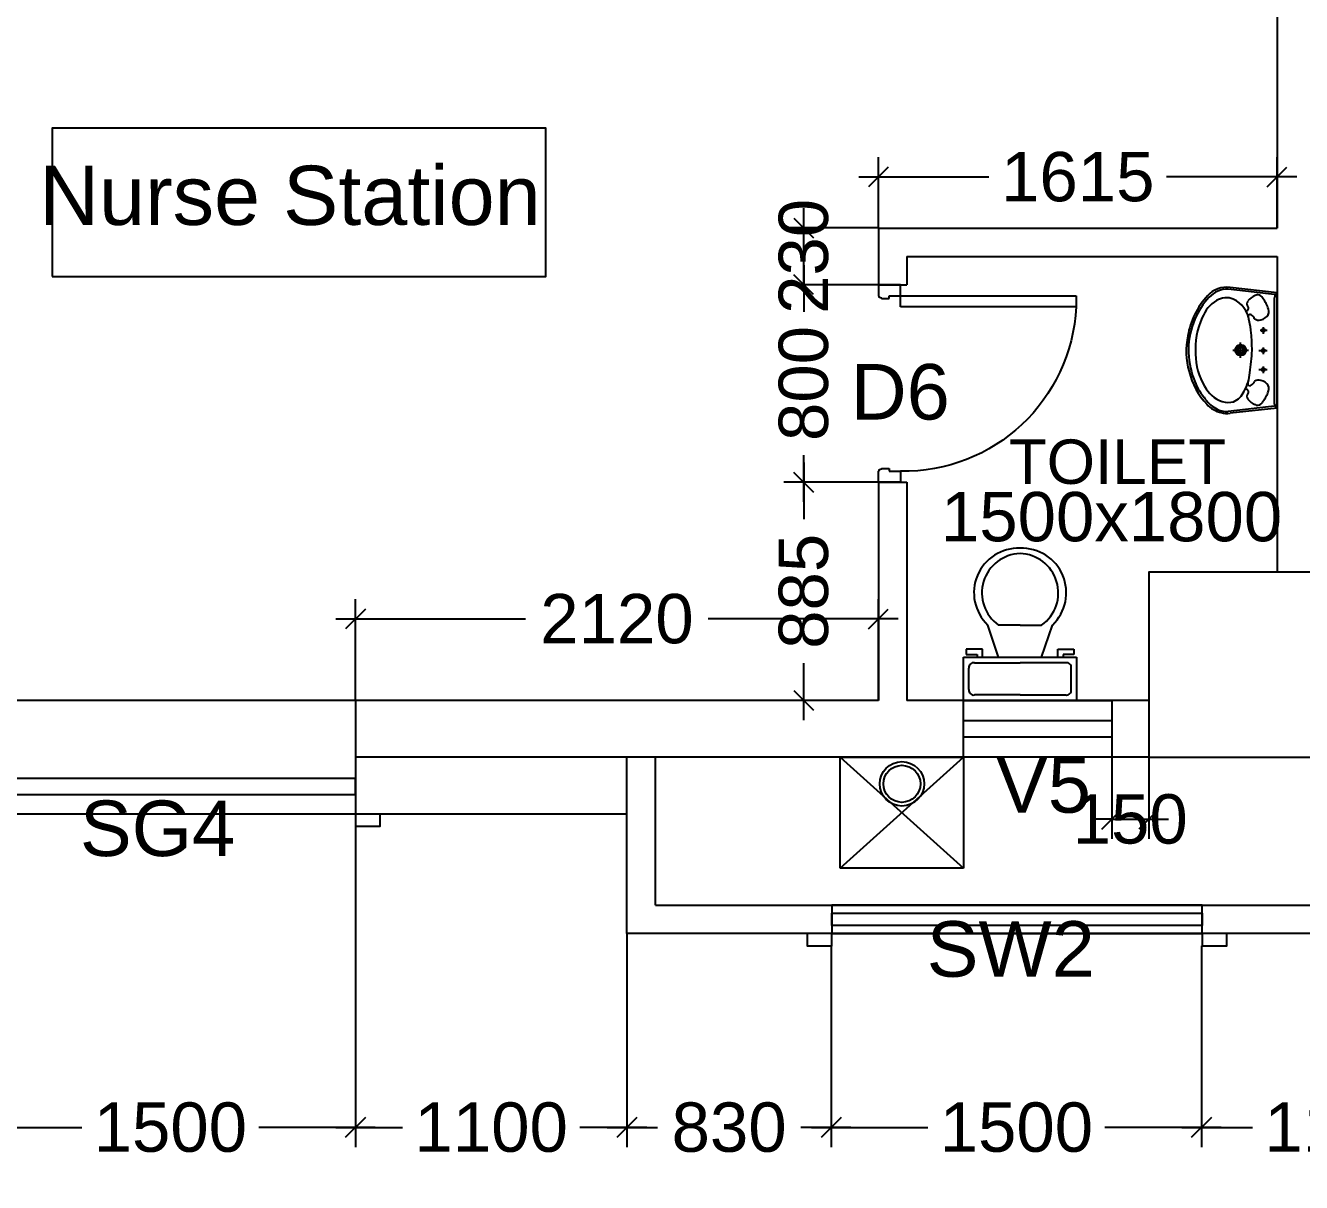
# Model space of a CAD drawing. Extents: x 7897917 to 8423973, y -6487334 to -6173396.
# Drawn here: x 7948440 to 7953609, y -6456597 to -6451909 of the extents above; entities that cross this region are included whole.
import ezdxf
from ezdxf.enums import TextEntityAlignment as Align

# ---------------------------------------------------------------- set-up
doc = ezdxf.new("R2010")
doc.units = 0
doc.header["$LTSCALE"] = 600
doc.header["$MEASUREMENT"] = 0
doc.header["$PDMODE"] = 35
doc.linetypes.add('HIDDEN', pattern=[0.375, 0.25, -0.125])
doc.layers.get('0').update_dxf_attribs({"linetype": 'CONTINUOUS'})
doc.layers.get('Defpoints').update_dxf_attribs({"linetype": 'CONTINUOUS'})
for name, color, linetype in [('chajja', 7, 'CONTINUOUS'), ('DIM-TEXT', 8, 'CONTINUOUS'), ('DOOR', 32, 'CONTINUOUS'), ('Duct', 8, 'CONTINUOUS'), ('Ele Proje.', 7, 'CONTINUOUS'), ('Ele. Proj', 7, 'CONTINUOUS'), ('FURN', 32, 'CONTINUOUS'), ('joinery', 7, 'CONTINUOUS'), ('LA-column', 3, 'CONTINUOUS'), ('PIPE', 140, 'CONTINUOUS'), ('Room Dim', 1, 'CONTINUOUS'), ('TEXT', 6, 'CONTINUOUS'), ('Toi-Euip', 8, 'CONTINUOUS'), ('toi-fix', 46, 'CONTINUOUS'), ('Walls', 7, 'CONTINUOUS'), ('WIN', 151, 'CONTINUOUS'), ('Working Dim', 5, 'CONTINUOUS')]:
    doc.layers.add(name, color=color, linetype=linetype)
doc.styles.add('ari', font='arial.ttf')
doc.styles.add('ARIAL', font='arial.ttf')
doc.styles.add('RT', font='romant.shx')
doc.styles.get("Standard").update_dxf_attribs({"font": 'romans.shx'})
doc.dimstyles.new('int. dim', dxfattribs={"dimtxt": 450, "dimasz": 80, "dimexe": 80, "dimexo": 0, "dimgap": 70, "dimtad": 0, "dimdec": 0, "dimzin": 12, "dimdsep": 46, "dimtxsty": 'ari', "dimblk": 'OBLIQUE', "dimcen": 2, "dimdle": 80, "dimclrd": 256, "dimclre": 256, "dimclrt": 6, "dimadec": 0, "dimazin": 0, "dimtfac": 1, "dimtdec": 0, "dimtix": 1, "dimtmove": 2, "dimatfit": 3, "dimfxl": 1, "dimtolj": 1, "dimtzin": 0, "dimlwd": -1, "dimlwe": -1, "dimarcsym": 0})
doc.dimstyles.new('STANDARD$0', dxfattribs={"dimscale": 0, "dimtxt": 150, "dimasz": 125, "dimexe": 0.75, "dimexo": 1, "dimgap": 25, "dimtad": 1, "dimdec": 0, "dimdsep": 46, "dimtxsty": 'Standard', "dimblk1": 'DOT', "dimblk2": 'DOT', "dimsah": 1, "dimcen": 2.5, "dimclrd": 1, "dimclre": 1, "dimclrt": 3, "dimadec": 0, "dimazin": 0, "dimtfac": 1, "dimtdec": 0, "dimtmove": 0, "dimatfit": 3, "dimldrblk": 'DOT', "dimfxl": 1, "dimtolj": 1, "dimtzin": 0, "dimarcsym": 0})
doc.dimstyles.new('TEXT', dxfattribs={"dimscale": 0, "dimtxt": 600, "dimasz": 300, "dimexe": 300, "dimexo": 30, "dimgap": 50, "dimtad": 0, "dimdec": 0, "dimzin": 0, "dimdsep": 46, "dimtxsty": 'RT', "dimblk": 'OBLIQUE', "dimcen": 0.09, "dimdle": 300, "dimclrd": 256, "dimclre": 256, "dimclrt": 170, "dimadec": 0, "dimazin": 0, "dimtfac": 1, "dimtdec": 0, "dimtofl": 0, "dimtmove": 2, "dimatfit": 3, "dimfxl": 1, "dimfrac": 2, "dimtolj": 1, "dimtzin": 0, "dimlwd": -1, "dimlwe": -1, "dimarcsym": 0})

# ---------------------------------------------------------------- blocks, each defined once
blk = doc.blocks.new('1000')
at = {"layer": 'DOOR'}
for p, q in [((0, -100), (0, 0)), ((0, 0), (49.7, 0)), ((49.7, 0), (49.7, -2.2)), ((63.2, -49.5), (49.7, -49.5)), ((49.7, -49.5), (49.7, -100)), ((63.2, -13.5), (61, -13.5)), ((63.2, -13.5), (63.2, -49.5)), ((836.8, -13.5), (836.8, -49.5)), ((836.8, -13.5), (839, -13.5)), ((836.8, -49.5), (850.3, -49.5)), ((850.3, 0), (850.3, -2.2)), ((900, 0), (850.3, 0)), ((850.3, -49.5), (850.3, -100)), ((900, -100), (900, 0)), ((49.7, -100), (0, -100)), ((49.7, -100), (49.7, -900.6)), ((100.2, -100), (49.7, -100)), ((100.2, -900.6), (100.2, -100)), ((850.3, -100), (900, -100)), ((49.7, -900.6), (100.2, -900.6))]:
    blk.add_line(p, q, dxfattribs=at)
for centre, major_axis, start_param, end_param in [((49.7, -13.5), (-7.95, 7.95), 3.926991, 5.497787), ((850.3, -13.5), (7.95, 7.95), 0.785398, 2.356194)]:
    blk.add_ellipse(centre, major_axis=major_axis, ratio=1, start_param=start_param, end_param=end_param, dxfattribs=at)
at = {"layer": 'DOOR', "color": 145}
blk.add_ellipse((64.3, -115.3), major_axis=(-519.7, 589.8), ratio=1, start_param=2.464943, end_param=4.009476, dxfattribs=at)
blk = doc.blocks.new('_Oblique')
at = {"color": 0, "linetype": 'ByBlock', "lineweight": -2}
blk.add_line((-0.5, -0.5), (0.5, 0.5), dxfattribs=at)
blk = doc.blocks.new('*D990')
at = {"layer": 'Defpoints', "color": 0, "transparency": 16777216}
for p in [(7951592.2, -6453759.9), (7951895, -6453759.9), (7951895, -6454643.9)]:
    blk.add_point(p, dxfattribs=at)
at = {"layer": 'Working Dim', "transparency": 16777216}
for p, q in [((7951592.2, -6453679.9), (7951592.2, -6453910.1)), ((7951895, -6453759.9), (7951512.2, -6453759.9)), ((7951592.2, -6454723.9), (7951592.2, -6454493.7)), ((7951895, -6454643.9), (7951512.2, -6454643.9))]:
    blk.add_line(p, q, dxfattribs=at)
at = {"layer": 'Working Dim', "transparency": 16777216, "xscale": 80, "yscale": 80, "zscale": 80}
for p, rotation in [((7951592.2, -6453759.9), 90), ((7951592.2, -6454643.9), 270)]:
    blk.add_blockref('_Oblique', p, dxfattribs=dict(at, rotation=rotation))
at = {"layer": 'Working Dim', "color": 6, "transparency": 16777216, "insert": (7951592.2, -6454201.9), "char_height": 200, "attachment_point": 5, "rotation": 90, "style": 'ari'}
blk.add_mtext('\\A1;885', dxfattribs=at)
blk = doc.blocks.new('*D991')
at = {"layer": 'Defpoints', "color": 0, "transparency": 16777216}
for p in [(7951592.2, -6452959.9), (7951895, -6452959.9), (7951895, -6453759.9)]:
    blk.add_point(p, dxfattribs=at)
at = {"layer": 'Working Dim', "transparency": 16777216}
for p, q in [((7951592.2, -6452879.9), (7951592.2, -6453069.2)), ((7951895, -6452959.9), (7951512.2, -6452959.9)), ((7951592.2, -6453839.9), (7951592.2, -6453650.7)), ((7951895, -6453759.9), (7951512.2, -6453759.9))]:
    blk.add_line(p, q, dxfattribs=at)
at = {"layer": 'Working Dim', "transparency": 16777216, "xscale": 80, "yscale": 80, "zscale": 80}
for p, rotation in [((7951592.2, -6452959.9), 90), ((7951592.2, -6453759.9), 270)]:
    blk.add_blockref('_Oblique', p, dxfattribs=dict(at, rotation=rotation))
at = {"layer": 'Working Dim', "color": 6, "transparency": 16777216, "insert": (7951592.2, -6453359.9), "char_height": 200, "attachment_point": 5, "rotation": 90, "style": 'ari'}
blk.add_mtext('\\A1;800', dxfattribs=at)
blk = doc.blocks.new('*D992')
at = {"layer": 'Defpoints', "color": 0, "transparency": 16777216}
for p in [(7951592.2, -6452729.9), (7951895, -6452729.9), (7951895, -6452959.9)]:
    blk.add_point(p, dxfattribs=at)
at = {"layer": 'Working Dim', "transparency": 16777216}
for p, q in [((7951592.2, -6452729.9), (7951592.2, -6452649.9)), ((7951895, -6452729.9), (7951512.2, -6452729.9)), ((7951592.2, -6452959.9), (7951592.2, -6452729.9)), ((7951895, -6452959.9), (7951512.2, -6452959.9)), ((7951592.2, -6452959.9), (7951592.2, -6453039.9))]:
    blk.add_line(p, q, dxfattribs=at)
at = {"layer": 'Working Dim', "transparency": 16777216, "xscale": 80, "yscale": 80, "zscale": 80}
for p, rotation in [((7951592.2, -6452729.9), 270), ((7951592.2, -6452959.9), 90)]:
    blk.add_blockref('_Oblique', p, dxfattribs=dict(at, rotation=rotation))
at = {"layer": 'Working Dim', "color": 6, "transparency": 16777216, "insert": (7951592.2, -6452844.9), "char_height": 200, "attachment_point": 5, "rotation": 90, "style": 'ari'}
blk.add_mtext('\\A1;230', dxfattribs=at)
blk = doc.blocks.new('*D993')
at = {"layer": 'Defpoints', "color": 0, "transparency": 16777216}
for p in [(7951895, -6452523.1), (7951895, -6452729.9), (7953510, -6452729.9)]:
    blk.add_point(p, dxfattribs=at)
at = {"layer": 'Working Dim', "transparency": 16777216}
for p, q in [((7951895, -6452729.9), (7951895, -6452443.1)), ((7953510, -6452729.9), (7953510, -6452443.1)), ((7951815, -6452523.1), (7952342.5, -6452523.1)), ((7953590, -6452523.1), (7953062.4, -6452523.1))]:
    blk.add_line(p, q, dxfattribs=at)
at = {"layer": 'Working Dim', "transparency": 16777216, "xscale": 80, "yscale": 80, "zscale": 80, "rotation": 180}
blk.add_blockref('_Oblique', (7951895, -6452523.1), dxfattribs=at)
at = {"layer": 'Working Dim', "transparency": 16777216, "xscale": 80, "yscale": 80, "zscale": 80}
blk.add_blockref('_Oblique', (7953510, -6452523.1), dxfattribs=at)
at = {"layer": 'Working Dim', "color": 6, "transparency": 16777216, "insert": (7952702.5, -6452523.1), "char_height": 200, "attachment_point": 5, "style": 'ari'}
blk.add_mtext('\\A1;1615', dxfattribs=at)
blk = doc.blocks.new('A$C70ED7303')
at = {"layer": 'toi-fix', "color": 8}
for p, q in [((0, 0), (229, 0)), ((229, 0), (229, -174.4)), ((-229, 0), (0, 0)), ((-229, -174.4), (-229, 0)), ((-207.2, -43.6), (-207.2, -130.8)), ((0, -21.8), (-185.4, -21.8)), ((0, -21.8), (185.4, -21.8)), ((207.2, -43.6), (207.2, -130.8)), ((-185.4, -152.6), (0, -152.6)), ((185.4, -152.6), (0, -152.6)), ((229, -174.4), (-229, -174.4)), ((-218.1, -207.2), (-218.1, -185.4)), ((-218.1, -185.4), (-174.4, -185.4)), ((-174.4, -185.4), (-174.4, -174.4)), ((-152.6, -174.4), (-152.6, -207.2)), ((-87.2, -174.4), (-130.8, -305.3)), ((87.2, -174.4), (130.8, -305.3)), ((152.6, -174.4), (152.6, -207.2)), ((174.4, -185.4), (174.4, -174.4)), ((218.1, -185.4), (174.4, -185.4)), ((218.1, -207.2), (218.1, -185.4)), ((-152.6, -207.2), (-218.1, -207.2)), ((152.6, -207.2), (218.1, -207.2)), ((0, -305.3), (-87.2, -305.3)), ((0, -305.3), (87.2, -305.3))]:
    blk.add_line(p, q, dxfattribs=at)
for centre, major_axis, start_param, end_param in [((-188.1, -40.9), (13.6, -13.6), 2.214297, 4.068888), ((188.1, -40.9), (13.6, -13.6), 0.643501, 2.498091), ((-188.1, -133.6), (-13.6, -13.6), 5.35589, 7.21048), ((188.1, -133.6), (-13.6, -13.6), 0.643501, 2.498091), ((-6.6, -436.2), (-127.6, -127.6), 4.686239, 7.105146), ((4.7, -435.5), (-112.7, -112.7), 4.541602, 7.039318), ((6.6, -436.2), (55.8, -171.6), -0.351019, 2.067888), ((-4.7, -435.5), (-112.7, -112.7), 0.814663, 3.31238)]:
    blk.add_ellipse(centre, major_axis=major_axis, ratio=1, start_param=start_param, end_param=end_param, dxfattribs=at)
blk = doc.blocks.new('A$C5FEC0201')
at = {"layer": 'Toi-Euip'}
for p, q in [((0, 473.4), (184.7, 494.1)), ((0, 465.4), (191.4, 486.9)), ((0, 473.4), (0, 20.9)), ((9.6, 458.3), (9.6, 40.4)), ((71.9, 322.5), (39.4, 322.5)), ((54.4, 310.5), (54.4, 336.7)), ((54.4, 235.7), (54.4, 261.9)), ((143.3, 276.5), (143.3, 216.2)), ((71.9, 247.8), (39.4, 247.8)), ((173.4, 246.3), (112, 246.3)), ((66.7, 168.5), (39.4, 168.5)), ((54.4, 156.4), (54.4, 182.7)), ((0, 28.9), (191.4, 7.5)), ((0, 20.9), (184.7, 0.2))]:
    blk.add_line(p, q, dxfattribs=at)
for centre, radius in [((54.4, 322.5), 6.43), ((54.4, 247.8), 6.43), ((143.3, 246.3), 21.6), ((143.3, 246.3), 15.5), ((143.3, 246.3), 10.9), ((54.4, 168.5), 6.43)]:
    blk.add_circle(centre, radius, dxfattribs=at)
for centre, radius, start, end in [((-14.6, 453.5), 24.7, 11.1451, 53.7785), ((155, 371.1), 126.1, 140.5982, 160.4136), ((76, 441.8), 20.7, 62.4908, 153.191), ((67.6, 406.2), 56.9, 34.9669, 71.6496), ((191.3, 356.4), 94.7, 75.5854, 102.6546), ((194.8, 411.5), 83.2, 73.2392, 96.9959), ((198.4, 409.1), 78.1, 56.7911, 95.1402), ((197.4, 387.4), 106, 42.34, 78.5521), ((181.9, 366.5), 123.1, 31.8415, 61.2146), ((66.3, 262.6), 287, 13.6801, 43.1199), ((66.2, 397.4), 34, 151.9192, 201.3561), ((273.3, 323.1), 166.8, 149.5902, 175.9719), ((120.5, 410.1), 8.6, 136.0403, 216.1074), ((121.5, 408.7), 8.72, 204.5104, 300.3287), ((100.5, 427.5), 17.9, 320.4642, 39.5358), ((202.8, 375.4), 80.1, 113.693, 156.3813), ((173.3, 329.2), 126, 27.7975, 70.6946), ((134.7, 300.9), 200.3, 16.9894, 40.6854), ((74.8, 413.3), 49.2, 215.0585, 257.193), ((72.7, 395.9), 31.9, 253.9654, 299.9209), ((114.3, 360.7), 26.8, 118.2715, 163.614), ((106.8, 377.5), 8.55, 353.1526, 127.3039), ((72.7, 260.2), 247.5, 0.5187, 31.0564), ((45.2, 246.8), 302.7, 336.1951, 21.8497), ((898.2, 212.6), 800.7, 171.2228, 177.52), ((82.7, 251), 274.2, 347.1391, 16.8516), ((23.3, 242.5), 297.5, 335.4107, 3.8454), ((830.4, 250.4), 732.1, 180.2431, 185.5482), ((397.3, 201.4), 296.4, 184.2321, 193.8267), ((59.7, 235.8), 293.9, 316.3845, 351.023), ((66.2, 94.9), 34, 158.6439, 208.0808), ((74.8, 79), 49.2, 102.807, 144.9415), ((72.7, 96.3), 31.9, 60.0791, 106.0346), ((114.3, 131.5), 26.8, 196.386, 241.7285), ((106.5, 113.4), 7.39, 228.2984, 348.6803), ((218.2, 145.9), 109.8, 188.0202, 245.0221), ((164.1, 170.3), 139.7, 301.8603, 338.3132), ((67.5, 229.2), 275.4, 316.2173, 337.6674), ((155, 121.1), 126.1, 199.5864, 219.4018), ((67.6, 86), 56.9, 288.3504, 325.0331), ((120.5, 82.1), 8.6, 143.8926, 223.9597), ((120.7, 84.3), 7.73, 75.1523, 157.9307), ((100.5, 64.8), 17.9, 320.4642, 39.5358), ((199.8, 111.6), 70.9, 246.7779, 302.4081), ((-16.1, 41), 25.7, 308.7487, 358.5796), ((76, 50.4), 20.7, 206.809, 297.5092), ((197.9, 98.8), 99.5, 262.3942, 318.6169), ((196, 101.8), 94.4, 267.2238, 318.0895)]:
    blk.add_arc(centre, radius, start, end, dxfattribs=at)
blk = doc.blocks.new('*D1319')
at = {"layer": 'Defpoints', "color": 0, "linetype": 'Continuous', "transparency": 16777216}
for p in [(7959834, -6454723.9, -11.9), (7918774, -6454873.9, -14.1), (7959834, -6457457.8)]:
    blk.add_point(p, dxfattribs=at)
at = {"layer": 'DIM-TEXT', "transparency": 16777216}
for p, q in [((7959834, -6454723.9), (7959834, -6457757.8)), ((7918774, -6454873.9), (7918774, -6457757.8)), ((7918474, -6457457.8), (7932858.8, -6457457.8)), ((7960134, -6457457.8), (7945749.2, -6457457.8))]:
    blk.add_line(p, q, dxfattribs=at)
at = {"layer": 'DIM-TEXT', "linetype": 'Continuous', "transparency": 16777216, "xscale": 300, "yscale": 300, "zscale": 300, "rotation": 180}
blk.add_blockref('_Oblique', (7918774, -6457457.8), dxfattribs=at)
at = {"layer": 'DIM-TEXT', "linetype": 'Continuous', "transparency": 16777216, "xscale": 300, "yscale": 300, "zscale": 300}
blk.add_blockref('_Oblique', (7959834, -6457457.8), dxfattribs=at)
at = {"layer": 'DIM-TEXT', "color": 170, "linetype": 'Continuous', "transparency": 16777216, "insert": (7939304, -6457457.8), "char_height": 750, "attachment_point": 5, "style": 'ari'}
blk.add_mtext("\\A1;{\\H1.067x;O.T.COMPLEX ( 6 OT 's )}", dxfattribs=at)
blk = doc.blocks.new('*D1320')
at = {"layer": 'Defpoints', "color": 0, "transparency": 16777216}
for p in [(7959834, -6454723.9, 5.1), (7918773.8, -6454873.9), (7918773.8, -6458373.3)]:
    blk.add_point(p, dxfattribs=at)
at = {"layer": 'Ele. Proj', "color": 8, "transparency": 16777216}
for p, q in [((7959834, -6454723.9), (7959834, -6458673.3)), ((7918773.8, -6454873.9), (7918773.8, -6458673.3)), ((7918473.8, -6458373.3), (7937596, -6458373.3)), ((7960134, -6458373.3), (7941011.9, -6458373.3))]:
    blk.add_line(p, q, dxfattribs=at)
at = {"layer": 'Ele. Proj', "color": 8, "transparency": 16777216, "xscale": 300, "yscale": 300, "zscale": 300, "rotation": 180}
blk.add_blockref('_Oblique', (7918773.8, -6458373.3), dxfattribs=at)
at = {"layer": 'Ele. Proj', "color": 8, "transparency": 16777216, "xscale": 300, "yscale": 300, "zscale": 300}
blk.add_blockref('_Oblique', (7959834, -6458373.3), dxfattribs=at)
at = {"layer": 'Ele. Proj', "color": 7, "transparency": 16777216, "insert": (7939303.9, -6458373.3), "char_height": 750, "attachment_point": 5, "style": 'ari'}
blk.add_mtext('\\A1;41.06m', dxfattribs=at)
blk = doc.blocks.new('*D1328')
at = {"layer": 'Defpoints', "color": 0, "transparency": 16777216}
for p in [(7952840, -6454873.9), (7952990, -6454873.9), (7952990, -6455125.5)]:
    blk.add_point(p, dxfattribs=at)
at = {"layer": 'Working Dim', "transparency": 16777216}
for p, q in [((7952840, -6454873.9), (7952840, -6455205.5)), ((7952990, -6454873.9), (7952990, -6455205.5)), ((7952840, -6455125.5), (7952760, -6455125.5)), ((7952840, -6455125.5), (7952990, -6455125.5)), ((7952990, -6455125.5), (7953070, -6455125.5))]:
    blk.add_line(p, q, dxfattribs=at)
at = {"layer": 'Working Dim', "transparency": 16777216, "xscale": 80, "yscale": 80, "zscale": 80}
blk.add_blockref('_Oblique', (7952840, -6455125.5), dxfattribs=at)
at = {"layer": 'Working Dim', "transparency": 16777216, "xscale": 80, "yscale": 80, "zscale": 80, "rotation": 180}
blk.add_blockref('_Oblique', (7952990, -6455125.5), dxfattribs=at)
at = {"layer": 'Working Dim', "color": 6, "transparency": 16777216, "insert": (7952915, -6455125.5), "char_height": 200, "attachment_point": 5, "style": 'ari'}
blk.add_mtext('\\A1;150', dxfattribs=at)
blk = doc.blocks.new('*D1340')
at = {"layer": 'Defpoints', "color": 0, "transparency": 16777216}
for p in [(7953203.8, -6455638.8, 32.3), (7954334, -6455638.8, 32.3), (7953203.8, -6456374.3)]:
    blk.add_point(p, dxfattribs=at)
at = {"layer": 'Working Dim', "transparency": 16777216}
for p, q in [((7953203.8, -6455638.8), (7953203.8, -6456454.3)), ((7954334, -6455638.8), (7954334, -6456454.3)), ((7953123.8, -6456374.3), (7953410, -6456374.3)), ((7954414, -6456374.3), (7954127.8, -6456374.3))]:
    blk.add_line(p, q, dxfattribs=at)
at = {"layer": 'Working Dim', "transparency": 16777216, "xscale": 80, "yscale": 80, "zscale": 80, "rotation": 180}
blk.add_blockref('_Oblique', (7953203.8, -6456374.3), dxfattribs=at)
at = {"layer": 'Working Dim', "transparency": 16777216, "xscale": 80, "yscale": 80, "zscale": 80}
blk.add_blockref('_Oblique', (7954334, -6456374.3), dxfattribs=at)
at = {"layer": 'Working Dim', "color": 6, "transparency": 16777216, "insert": (7953768.9, -6456374.3), "char_height": 200, "attachment_point": 5, "style": 'ari'}
blk.add_mtext('\\A1;1130', dxfattribs=at)
blk = doc.blocks.new('*D1341')
at = {"layer": 'Defpoints', "color": 0, "transparency": 16777216}
for p in [(7951703.8, -6455638.8, 32.3), (7953203.8, -6455638.8, 32.3), (7951703.8, -6456374.3)]:
    blk.add_point(p, dxfattribs=at)
at = {"layer": 'Working Dim', "transparency": 16777216}
for p, q in [((7951703.8, -6455638.8), (7951703.8, -6456454.3)), ((7953203.8, -6455638.8), (7953203.8, -6456454.3)), ((7951623.8, -6456374.3), (7952095, -6456374.3)), ((7953283.8, -6456374.3), (7952812.7, -6456374.3))]:
    blk.add_line(p, q, dxfattribs=at)
at = {"layer": 'Working Dim', "transparency": 16777216, "xscale": 80, "yscale": 80, "zscale": 80, "rotation": 180}
blk.add_blockref('_Oblique', (7951703.8, -6456374.3), dxfattribs=at)
at = {"layer": 'Working Dim', "transparency": 16777216, "xscale": 80, "yscale": 80, "zscale": 80}
blk.add_blockref('_Oblique', (7953203.8, -6456374.3), dxfattribs=at)
at = {"layer": 'Working Dim', "color": 6, "transparency": 16777216, "insert": (7952453.8, -6456374.3), "char_height": 200, "attachment_point": 5, "style": 'ari'}
blk.add_mtext('\\A1;1500', dxfattribs=at)
blk = doc.blocks.new('*D1342')
at = {"layer": 'Defpoints', "color": 0, "transparency": 16777216}
for p in [(7950876.3, -6455588.8, -9.7), (7951703.8, -6455638.8, 32.3), (7950876.3, -6456374.3)]:
    blk.add_point(p, dxfattribs=at)
at = {"layer": 'Working Dim', "transparency": 16777216}
for p, q in [((7950876.3, -6455588.8), (7950876.3, -6456454.3)), ((7951703.8, -6455638.8), (7951703.8, -6456454.3)), ((7950796.3, -6456374.3), (7950999.3, -6456374.3)), ((7951783.8, -6456374.3), (7951580.8, -6456374.3))]:
    blk.add_line(p, q, dxfattribs=at)
at = {"layer": 'Working Dim', "transparency": 16777216, "xscale": 80, "yscale": 80, "zscale": 80, "rotation": 180}
blk.add_blockref('_Oblique', (7950876.3, -6456374.3), dxfattribs=at)
at = {"layer": 'Working Dim', "transparency": 16777216, "xscale": 80, "yscale": 80, "zscale": 80}
blk.add_blockref('_Oblique', (7951703.8, -6456374.3), dxfattribs=at)
at = {"layer": 'Working Dim', "color": 6, "transparency": 16777216, "insert": (7951290.1, -6456374.3), "char_height": 200, "attachment_point": 5, "style": 'ari'}
blk.add_mtext('\\A1;830', dxfattribs=at)
blk = doc.blocks.new('*D1343')
at = {"layer": 'Defpoints', "color": 0, "transparency": 16777216}
for p in [(7949776.4, -6455154, -11.8), (7950876.3, -6455588.8, -9.7), (7949776.4, -6456374.3)]:
    blk.add_point(p, dxfattribs=at)
at = {"layer": 'Working Dim', "transparency": 16777216}
for p, q in [((7949776.4, -6455154), (7949776.4, -6456454.3)), ((7950876.3, -6455588.8), (7950876.3, -6456454.3)), ((7949696.4, -6456374.3), (7949967.4, -6456374.3)), ((7950956.3, -6456374.3), (7950685.2, -6456374.3))]:
    blk.add_line(p, q, dxfattribs=at)
at = {"layer": 'Working Dim', "transparency": 16777216, "xscale": 80, "yscale": 80, "zscale": 80, "rotation": 180}
blk.add_blockref('_Oblique', (7949776.4, -6456374.3), dxfattribs=at)
at = {"layer": 'Working Dim', "transparency": 16777216, "xscale": 80, "yscale": 80, "zscale": 80}
blk.add_blockref('_Oblique', (7950876.3, -6456374.3), dxfattribs=at)
at = {"layer": 'Working Dim', "color": 6, "transparency": 16777216, "insert": (7950326.3, -6456374.3), "char_height": 200, "attachment_point": 5, "style": 'ari'}
blk.add_mtext('\\A1;1100', dxfattribs=at)
blk = doc.blocks.new('*D1344')
at = {"layer": 'Defpoints', "color": 0, "transparency": 16777216}
for p in [(7948276.4, -6455154, -11.8), (7949776.4, -6455154, -11.8), (7948276.4, -6456374.3)]:
    blk.add_point(p, dxfattribs=at)
at = {"layer": 'Working Dim', "transparency": 16777216}
for p, q in [((7948276.4, -6455154), (7948276.4, -6456454.3)), ((7949776.4, -6455154), (7949776.4, -6456454.3)), ((7948196.4, -6456374.3), (7948667.5, -6456374.3)), ((7949856.4, -6456374.3), (7949385.2, -6456374.3))]:
    blk.add_line(p, q, dxfattribs=at)
at = {"layer": 'Working Dim', "transparency": 16777216, "xscale": 80, "yscale": 80, "zscale": 80, "rotation": 180}
blk.add_blockref('_Oblique', (7948276.4, -6456374.3), dxfattribs=at)
at = {"layer": 'Working Dim', "transparency": 16777216, "xscale": 80, "yscale": 80, "zscale": 80}
blk.add_blockref('_Oblique', (7949776.4, -6456374.3), dxfattribs=at)
at = {"layer": 'Working Dim', "color": 6, "transparency": 16777216, "insert": (7949026.4, -6456374.3), "char_height": 200, "attachment_point": 5, "style": 'ari'}
blk.add_mtext('\\A1;1500', dxfattribs=at)
blk = doc.blocks.new('*D1354')
at = {"layer": 'Defpoints', "color": 0, "transparency": 16777216}
for p in [(7949776.4, -6454314), (7949776.4, -6454643, -6.8), (7951895, -6454643.9, 26.6)]:
    blk.add_point(p, dxfattribs=at)
at = {"layer": 'Working Dim', "transparency": 16777216}
for p, q in [((7949776.4, -6454643), (7949776.4, -6454234)), ((7951895, -6454643.9), (7951895, -6454234)), ((7949696.4, -6454314), (7950465.7, -6454314)), ((7951975, -6454314), (7951205.7, -6454314))]:
    blk.add_line(p, q, dxfattribs=at)
at = {"layer": 'Working Dim', "transparency": 16777216, "xscale": 80, "yscale": 80, "zscale": 80, "rotation": 180}
blk.add_blockref('_Oblique', (7949776.4, -6454314), dxfattribs=at)
at = {"layer": 'Working Dim', "transparency": 16777216, "xscale": 80, "yscale": 80, "zscale": 80}
blk.add_blockref('_Oblique', (7951895, -6454314), dxfattribs=at)
at = {"layer": 'Working Dim', "color": 6, "transparency": 16777216, "insert": (7950835.7, -6454314), "char_height": 200, "attachment_point": 5, "style": 'ari'}
blk.add_mtext('\\A1;2120', dxfattribs=at)
blk = doc.blocks.new('*D1485')
at = {"layer": 'Defpoints', "color": 0, "linetype": 'Continuous', "transparency": 16777216}
for p in [(7959833.7, -6454723.9, -11.9), (7918773.6, -6454873.9, -14.1), (7959833.7, -6457457.8)]:
    blk.add_point(p, dxfattribs=at)
at = {"layer": 'DIM-TEXT', "transparency": 16777216}
for p, q in [((7959833.7, -6454723.9), (7959833.7, -6457757.8)), ((7918773.6, -6454873.9), (7918773.6, -6457757.8)), ((7918473.6, -6457457.8), (7932858.5, -6457457.8)), ((7960133.7, -6457457.8), (7945748.8, -6457457.8))]:
    blk.add_line(p, q, dxfattribs=at)
at = {"layer": 'DIM-TEXT', "linetype": 'Continuous', "transparency": 16777216, "xscale": 300, "yscale": 300, "zscale": 300, "rotation": 180}
blk.add_blockref('_Oblique', (7918773.6, -6457457.8), dxfattribs=at)
at = {"layer": 'DIM-TEXT', "linetype": 'Continuous', "transparency": 16777216, "xscale": 300, "yscale": 300, "zscale": 300}
blk.add_blockref('_Oblique', (7959833.7, -6457457.8), dxfattribs=at)
at = {"layer": 'DIM-TEXT', "color": 170, "linetype": 'Continuous', "transparency": 16777216, "insert": (7939303.7, -6457457.8), "char_height": 750, "attachment_point": 5, "style": 'ari'}
blk.add_mtext("\\A1;{\\H1.067x;O.T.COMPLEX ( 6 OT 's )}", dxfattribs=at)

msp = doc.modelspace()

# ---------------------------------------------------------------- linework, layer by layer
at = {"layer": 'chajja', "color": 8}
for p, q in [((7948276.379, -6454643.014, -33.441), (7949776.379, -6454643.014, -33.441)), ((7948276.371, -6455104.04, -33.441), (7949776.371, -6455104.04, -33.441))]:
    msp.add_line(p, q, dxfattribs=at)
at = {"layer": 'Duct'}
for p, q in [((7951740.371, -6454873.898, -2.283), (7952239.96, -6455323.624, -2.283)), ((7951740.371, -6455323.5, -2.283), (7952239.96, -6454873.916, -2.283))]:
    msp.add_line(p, q, dxfattribs=at)
at = {"layer": 'Duct', "color": 10, "linetype": 'HIDDEN', "ltscale": 600, "elevation": -2.283}
msp.add_lwpolyline([(7951740.371, -6454873.897), (7952239.96, -6454873.897), (7952239.96, -6455323.624), (7951740.371, -6455323.624)], close=True, dxfattribs=at)
at = {"layer": 'Ele Proje.'}
for points, elevation in [([(7949776.365, -6455104.04), (7949776.365, -6455154.04), (7949876.365, -6455154.04), (7949876.365, -6455104.04)], -40.649), ([(7951606.839, -6455588.784), (7951606.839, -6455638.784), (7951706.839, -6455638.784), (7951706.839, -6455588.784)], 3.396), ([(7953206.839, -6455588.789), (7953206.839, -6455638.789), (7953306.839, -6455638.789), (7953306.839, -6455588.789)], 3.396)]:
    msp.add_lwpolyline(points, dxfattribs=dict(at, elevation=elevation))
at = {"layer": 'Ele. Proj', "color": 1}
for p, q in [((7949776.373, -6454643.999, -33.441), (7949776.365, -6455104.04, -33.441)), ((7950876.282, -6455588.783, -38.572), (7950876.282, -6454874.092, -38.572)), ((7950991.282, -6455473.783, -38.572), (7950991.282, -6454874.092, -38.572)), ((7949776.365, -6455104.04, -33.441), (7950076.371, -6455104.04, -33.441)), ((7950076.371, -6455104.04, -2.481), (7950876.372, -6455104.018, 24.111)), ((7950076.371, -6455104.046, -4.764), (7950876.372, -6455104.024, 21.829)), ((7958634.254, -6455588.666, -38.572), (7950876.282, -6455588.783, -38.572))]:
    msp.add_line(p, q, dxfattribs=at)
at = {"layer": 'Ele. Proj', "color": 1, "elevation": -19.584}
msp.add_lwpolyline([(7950991.282, -6455473.783), (7958519.254, -6455473.666), (7958519.254, -6454873.974)], dxfattribs=at)
at = {"layer": 'FURN', "linetype": 'Continuous'}
msp.add_lwpolyline([(7948547.237, -6452925.998), (7950547.237, -6452925.998), (7950547.237, -6452325.998), (7948547.237, -6452325.998)], close=True, dxfattribs=at)
at = {"layer": 'LA-column', "color": 2, "elevation": 5.131, "flags": 128}
msp.add_lwpolyline([(7952990.046, -6454873.934), (7953740.046, -6454873.934), (7953740.046, -6454123.934), (7952990.046, -6454123.934)], close=True, dxfattribs=at)
at = {"layer": 'PIPE', "color": 2}
for radius in [90, 75]:
    msp.add_circle((7951990.165, -6454981.992, -2.283), radius, dxfattribs=at)
at = {"layer": 'Walls', "linetype": 'Continuous'}
for p, q in [((7953509.952, -6447038.703), (7953509.952, -6452729.916)), ((7951894.952, -6452729.916), (7953509.952, -6452729.916)), ((7951894.952, -6452729.916), (7951894.952, -6452959.916)), ((7952009.952, -6452844.916), (7953509.952, -6452844.916)), ((7952009.952, -6452844.916), (7952009.952, -6452959.916)), ((7953509.952, -6452844.916), (7953509.952, -6454123.91)), ((7951894.952, -6453759.916), (7951894.952, -6454643.916)), ((7952009.952, -6453759.916), (7952009.952, -6454643.916))]:
    msp.add_line(p, q, dxfattribs=at)
at = {"layer": 'Walls'}
for p, q in [((7951894.952, -6454643.916), (7949776.373, -6454643.916)), ((7952989.955, -6454643.916, -2.283), (7952009.952, -6454643.916, -2.283)), ((7952989.955, -6454873.916), (7949776.369, -6454873.916))]:
    msp.add_line(p, q, dxfattribs=at)
at = {"layer": 'Walls', "linetype": 'Continuous'}
for points in [[(7951894.952, -6452959.916), (7952009.952, -6452959.916)], [(7951894.952, -6453759.916), (7952009.952, -6453759.916)]]:
    msp.add_lwpolyline(points, dxfattribs=at)
at = {"layer": 'WIN', "linetype": 'Continuous'}
for points, elevation in [([(7952839.959, -6454873.916), (7952239.959, -6454873.916), (7952239.959, -6454643.916), (7952839.959, -6454643.916)], -2.283), ([(7952839.959, -6454792.575), (7952239.959, -6454792.575), (7952239.959, -6454725.257), (7952839.959, -6454725.257)], -2.283), ([(7948276.371, -6455025.354), (7949776.371, -6455025.354), (7949776.371, -6454960.921), (7948276.371, -6454960.921)], -33.441), ([(7951706.839, -6455588.784), (7953206.839, -6455588.784), (7953206.839, -6455473.784), (7951706.839, -6455473.784)], 3.396), ([(7951706.839, -6455506.001), (7953206.839, -6455506.001), (7953206.839, -6455556.568), (7951706.839, -6455556.568)], 3.396)]:
    msp.add_lwpolyline(points, close=True, dxfattribs=dict(at, elevation=elevation))

# ---------------------------------------------------------------- block references
at = {"layer": 'DOOR', "linetype": 'Continuous', "xscale": -0.888874699361646, "yscale": 0.8888746993616223, "zscale": 0.8888746997011339, "rotation": 89.99998679297805}
msp.add_blockref('1000', (7951894.952, -6452959.916), dxfattribs=at)
at = {"layer": 'Toi-Euip', "xscale": 1.032431937754154, "yscale": 1.032431937754154, "zscale": 1.032431937754154, "rotation": 180}
msp.add_blockref('A$C5FEC0201', (7953509.952, -6452970.557), dxfattribs=at)
at = {"layer": 'toi-fix', "linetype": 'Continuous', "rotation": 180}
msp.add_blockref('A$C70ED7303', (7952468.921, -6454643.873, -2.283), dxfattribs=at)

# ---------------------------------------------------------------- texts
at = {"layer": 'joinery', "style": 'ari'}
msp.add_text('D6', height=225, dxfattribs=at).set_placement((7951782.366, -6453505.988, -4.001))
for s, p in [('V5', (7952563.653, -6455098.93, -2.283)), ('SG4', (7948974.665, -6455274.726, 0.319)), ('SW2', (7952431.049, -6455763.593, -38.572))]:
    msp.add_text(s, height=225, dxfattribs=at).set_placement(p, align=Align.CENTER)
at = {"layer": 'Room Dim', "style": 'ARIAL'}
msp.add_text('1500x1800', height=200, dxfattribs=at).set_placement((7952839.327, -6453999.354), align=Align.CENTER)
at = {"layer": 'TEXT', "color": 7, "style": 'ARIAL'}
msp.add_text('Nurse Station', height=240, dxfattribs=at).set_placement((7949511.207, -6452717.463), align=Align.CENTER)
at = {"layer": 'TEXT', "color": 7, "style": 'ari'}
msp.add_text('TOILET', height=180, rotation=359.999985, dxfattribs=at).set_placement((7952863.183, -6453766.761), align=Align.CENTER)

# ---------------------------------------------------------------- dimensions: what is measured, and where the dimension line sits
at = {"layer": 'DIM-TEXT', "linetype": 'Continuous'}
for base, p1, p2, picture, middle in [((7959833.694, -6457457.824, 14.148), (7918773.645, -6454873.916), (7959833.694, -6454723.918, 2.283), '*D1485', (7939303.67, -6457457.824, 14.148)), ((7959834.046, -6457457.824, 14.148), (7918773.997, -6454873.916), (7959834.046, -6454723.918, 2.283), '*D1319', (7939304.022, -6457457.824, 14.148))]:
    dim = msp.add_linear_dim(base=base, p1=p1, p2=p2, text="{\\H1.067x;O.T.COMPLEX ( 6 OT 's )}", dimstyle='TEXT', override={"dimscale": 1, "dimtxt": 750, "dimexo": 0, "dimtxsty": 'ari'}, dxfattribs=at)
    dim.commit()
    dim.dimension.update_dxf_attribs({"geometry": picture, "text_midpoint": middle})
at = {"layer": 'Ele. Proj', "color": 1}
dim = msp.add_linear_dim(base=(7918773.817, -6458373.274), p1=(7959834.046, -6454723.934, 5.131), p2=(7918773.817, -6454873.885), dimstyle='STANDARD$0', override={"dimscale": 1, "dimtxt": 750, "dimasz": 300, "dimexe": 300, "dimexo": 0, "dimgap": 1, "dimtad": 0, "dimdec": 2, "dimlfac": 0.001, "dimzin": 0, "dimpost": 'm', "dimtxsty": 'ari', "dimblk1": 'Oblique', "dimblk2": 'Oblique', "dimcen": 0, "dimdle": 300, "dimclrd": 8, "dimclre": 8, "dimclrt": 7, "dimadec": 2, "dimtdec": 2, "dimtmove": 2, "dimfxl": 0.75, "dimfrac": 1, "dimlwd": 65535, "dimlwe": 65535}, dxfattribs=at)
dim.commit()
dim.dimension.update_dxf_attribs({"geometry": '*D1320', "text_midpoint": (7939303.932, -6458373.274)})
at = {"layer": 'Working Dim'}
for base, p1, p2, angle, picture, middle in [((7951894.952, -6452523.059), (7953509.952, -6452729.916), (7951894.952, -6452729.916), 180, '*D993', (7952702.452, -6452523.059)), ((7951592.18, -6452729.916), (7951894.952, -6452959.916), (7951894.952, -6452729.916), 90, '*D992', (7951592.18, -6452844.916)), ((7951592.18, -6452959.916), (7951894.952, -6453759.916), (7951894.952, -6452959.916), 90, '*D991', (7951592.18, -6453359.916)), ((7948276.365, -6456374.325, -47.739), (7949776.365, -6455154.04, -59.512), (7948276.365, -6455154.04, -59.512), 180, '*D1344', (7949026.365, -6456374.325, -47.739)), ((7949776.365, -6456374.325, -47.739), (7950876.282, -6455588.783, -57.435), (7949776.365, -6455154.04, -59.512), 180, '*D1343', (7950326.324, -6456374.325, -47.739)), ((7951703.839, -6456374.325, -47.739), (7953203.839, -6455638.789, -15.467), (7951703.839, -6455638.789, -15.467), 180, '*D1341', (7952453.839, -6456374.325, -47.739)), ((7953203.839, -6456374.325, -47.739), (7954333.974, -6455638.798, -15.467), (7953203.839, -6455638.789, -15.467), 180, '*D1340', (7953768.906, -6456374.325, -47.739))]:
    dim = msp.add_linear_dim(base=base, p1=p1, p2=p2, angle=angle, dimstyle='int. dim', override={"dimtxt": 200, "dimarcsym": 1}, dxfattribs=at)
    dim.commit()
    dim.dimension.update_dxf_attribs({"geometry": picture, "text_midpoint": middle})
for base, p1, p2, angle, text, picture, middle in [((7951592.18, -6453759.916), (7951894.952, -6454643.916), (7951894.952, -6453759.916), 90, '885', '*D990', (7951592.18, -6454201.916)), ((7949776.379, -6454314.012, -26.593), (7951894.952, -6454643.916), (7949776.379, -6454643.014, -33.441), 180, '2120', '*D1354', (7950835.666, -6454314.012, -26.593)), ((7950876.282, -6456374.325, -47.739), (7951703.839, -6455638.789, -15.467), (7950876.282, -6455588.783, -57.435), 180, '830', '*D1342', (7951290.06, -6456374.325, -47.739))]:
    dim = msp.add_linear_dim(base=base, p1=p1, p2=p2, angle=angle, text=text, dimstyle='int. dim', override={"dimtxt": 200, "dimarcsym": 1}, dxfattribs=at)
    dim.commit()
    dim.dimension.update_dxf_attribs({"geometry": picture, "text_midpoint": middle})
at = {"layer": 'Working Dim', "color": 6}
dim = msp.add_linear_dim(base=(7952989.955, -6455125.468, -2.283), p1=(7952839.959, -6454873.916, -2.283), p2=(7952989.955, -6454873.916, -2.283), angle=180, dimstyle='int. dim', override={"dimtxt": 200, "dimarcsym": 1}, dxfattribs=at)
dim.commit()
dim.dimension.update_dxf_attribs({"geometry": '*D1328', "text_midpoint": (7952914.957, -6455125.468, -2.283)})

doc.saveas('drawing.dxf')
